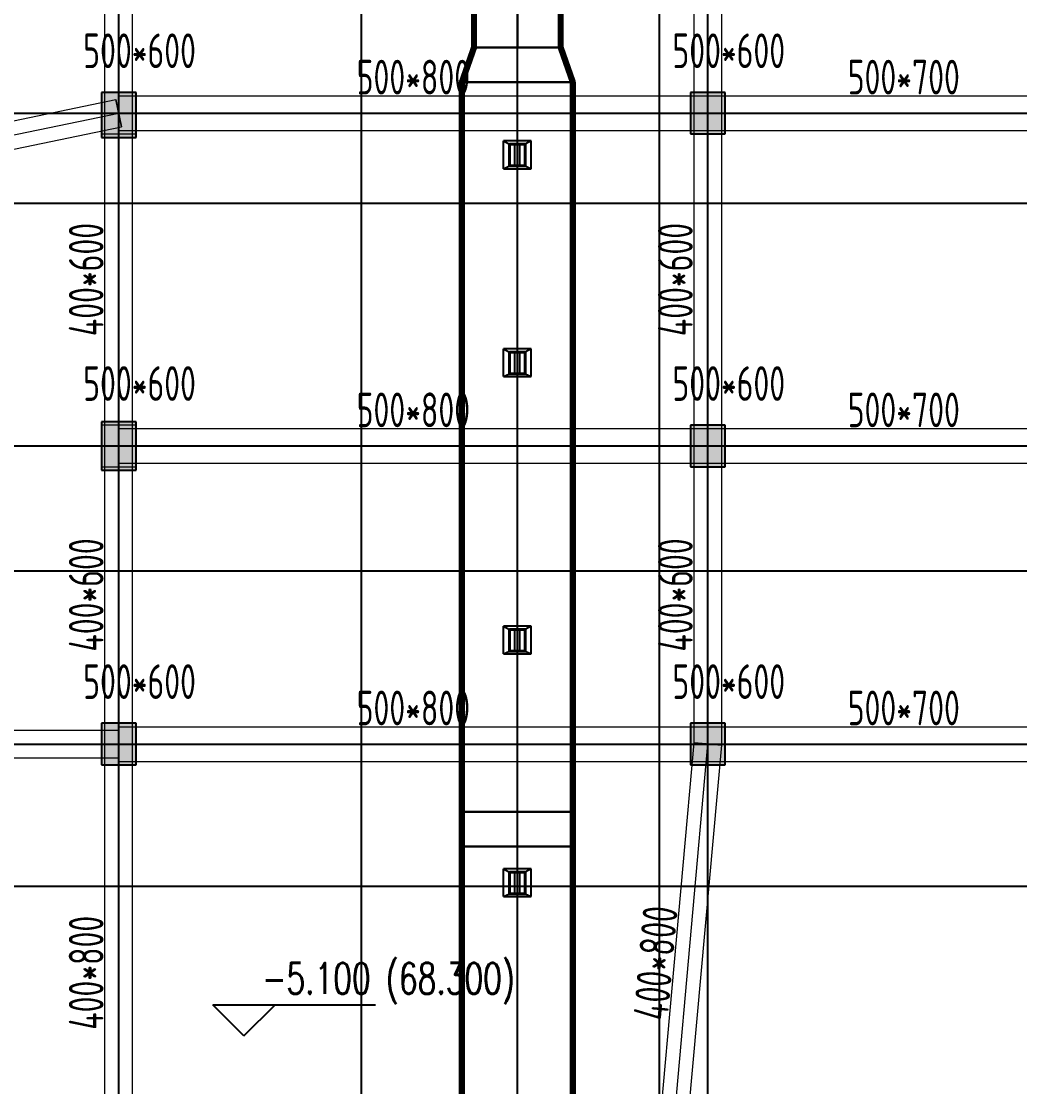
# Model space of a CAD drawing. Extents: x 369444 to 684549, y -549309 to 575337.
# Drawn here: x 390218 to 404622, y 355664 to 371032 of the extents above; entities that cross this region are included whole.
import ezdxf

# ---------------------------------------------------------------- set-up
doc = ezdxf.new("R2010")
doc.units = 0
doc.header["$LTSCALE"] = 1000
doc.header["$MEASUREMENT"] = 0
doc.linetypes.add('CENTER2', pattern=[1.125, 0.75, -0.125, 0.125, -0.125])
for name, color, linetype, lineweight, true_color in [('-1-0-1', 7, 'Continuous', 0, 0xc0c0c0), ('-1-1-2', 7, 'Continuous', 0, 0xc0c0c0), ('-2-0-1', 1, 'Continuous', 0, 0xff0000), ('-2-1-2', 9, 'Continuous', 0, 0x808080), ('11-6-1', 2, 'Continuous', 0, 0xffff00), ('11-6-2', 2, 'Continuous', 0, 0xffff00), ('11-6-5', 2, 'Continuous', 0, 0xffff00), ('12-6-1', 4, 'Continuous', 0, 0x00ffff), ('12-6-2', 4, 'Continuous', 0, 0x00ffff), ('12-6-5', 4, 'Continuous', 0, 0x00ffff)]:
    doc.layers.add(name, color=color, linetype=linetype, lineweight=lineweight, true_color=true_color)
for name, color, linetype in [('A-COLU-CONC', 9, 'Continuous'), ('A-WALL-HATCH', 8, 'Continuous'), ('COLUMN', 9, 'Continuous'), ('DOTE', 1, 'Continuous'), ('DUCT-排烟中心线', 5, 'CENTER2'), ('DUCT-排烟法兰', 4, 'Continuous'), ('DUCT-排烟管', 2, 'Continuous'), ('DUCT-排烟管端线', 4, 'Continuous'), ('景观场地标高', 4, 'Continuous'), ('风管标注', 3, 'Continuous')]:
    doc.layers.add(name, color=color, linetype=linetype)
doc.styles.add('_TCH_DIM', font='SIMPLEX', dxfattribs={"bigfont": 'GBCBIG'})
doc.styles.add('yjkcad', font='yjkeng.shx', dxfattribs={"width": 0.7, "height": 250, "bigfont": 'yjkchn.shx'})

# ---------------------------------------------------------------- blocks, each defined once
blk = doc.blocks.new('N-风管')
at = {"color": 0, "linetype": 'Continuous'}
for p, q in [((38489233130.80629, 3905463379.417386, 2600), (38489233130.80629, 3905463779.417386, 2600)), ((38489233130.80629, 3905460379.917386, 2600), (38489233130.80629, 3905460779.917386, 2600)), ((38489233130.80629, 3905456379.917386, 2600), (38489233130.80629, 3905456779.917386, 2600)), ((38489233130.80629, 3905452879.917386, 2600), (38489233130.80629, 3905453279.917386, 2600))]:
    blk.add_line(p, q, dxfattribs=at)
at = {"color": 0}
for p, q in [((38489233530.80629, 3905463779.417386, 2600), (38489233130.80629, 3905463779.417386, 2600)), ((38489233130.80629, 3905463779.417386, 2600), (38489233219.695183, 3905463731.417386, 2600)), ((38489233530.80629, 3905463779.417386, 2600), (38489233441.917397, 3905463731.417386, 2600)), ((38489233530.80629, 3905463379.417386, 2600), (38489233530.80629, 3905463779.417386, 2600)), ((38489233293.769249, 3905463419.417386, 2600), (38489233293.769249, 3905463731.417386, 2600)), ((38489233367.84333, 3905463419.417386, 2600), (38489233367.84333, 3905463731.417386, 2600)), ((38489233130.80629, 3905463379.417386, 2600), (38489233219.695183, 3905463419.417386, 2600)), ((38489233130.80629, 3905463379.417386, 2600), (38489233530.80629, 3905463379.417386, 2600)), ((38489233441.917397, 3905463419.417386, 2600), (38489233530.80629, 3905463379.417386, 2600)), ((38489233530.80629, 3905460779.917386, 2600), (38489233130.80629, 3905460779.917386, 2600)), ((38489233130.80629, 3905460779.917386, 2600), (38489233219.695183, 3905460731.917386, 2600)), ((38489233293.769249, 3905460419.917386, 2600), (38489233293.769249, 3905460731.917386, 2600)), ((38489233367.84333, 3905460419.917386, 2600), (38489233367.84333, 3905460731.917386, 2600)), ((38489233530.80629, 3905460779.917386, 2600), (38489233441.917397, 3905460731.917386, 2600)), ((38489233530.80629, 3905460379.917386, 2600), (38489233530.80629, 3905460779.917386, 2600)), ((38489233130.80629, 3905460379.917386, 2600), (38489233219.695183, 3905460419.917386, 2600)), ((38489233130.80629, 3905460379.917386, 2600), (38489233530.80629, 3905460379.917386, 2600)), ((38489233441.917397, 3905460419.917386, 2600), (38489233530.80629, 3905460379.917386, 2600)), ((38489233530.80629, 3905456779.917386, 2600), (38489233130.80629, 3905456779.917386, 2600)), ((38489233130.80629, 3905456779.917386, 2600), (38489233219.695183, 3905456731.917386, 2600)), ((38489233293.769249, 3905456419.917386, 2600), (38489233293.769249, 3905456731.917386, 2600)), ((38489233367.84333, 3905456419.917386, 2600), (38489233367.84333, 3905456731.917386, 2600)), ((38489233530.80629, 3905456779.917386, 2600), (38489233441.917397, 3905456731.917386, 2600)), ((38489233530.80629, 3905456379.917386, 2600), (38489233530.80629, 3905456779.917386, 2600)), ((38489233130.80629, 3905456379.917386, 2600), (38489233219.695183, 3905456419.917386, 2600)), ((38489233130.80629, 3905456379.917386, 2600), (38489233530.80629, 3905456379.917386, 2600)), ((38489233441.917397, 3905456419.917386, 2600), (38489233530.80629, 3905456379.917386, 2600)), ((38489233530.80629, 3905453279.917386, 2600), (38489233130.80629, 3905453279.917386, 2600)), ((38489233130.80629, 3905453279.917386, 2600), (38489233219.695183, 3905453231.917386, 2600)), ((38489233293.769249, 3905452919.917386, 2600), (38489233293.769249, 3905453231.917386, 2600)), ((38489233367.84333, 3905452919.917386, 2600), (38489233367.84333, 3905453231.917386, 2600)), ((38489233530.80629, 3905453279.917386, 2600), (38489233441.917397, 3905453231.917386, 2600)), ((38489233530.80629, 3905452879.917386, 2600), (38489233530.80629, 3905453279.917386, 2600)), ((38489233130.80629, 3905452879.917386, 2600), (38489233219.695183, 3905452919.917386, 2600)), ((38489233130.80629, 3905452879.917386, 2600), (38489233530.80629, 3905452879.917386, 2600)), ((38489233441.917397, 3905452919.917386, 2600), (38489233530.80629, 3905452879.917386, 2600))]:
    blk.add_line(p, q, dxfattribs=at)
at = {"color": 0, "lineweight": 40}
for p, q in [((38489233441.917397, 3905463731.417386, 2600), (38489233219.695183, 3905463731.417386, 2600)), ((38489233219.695183, 3905463731.417386, 2600), (38489233219.695183, 3905463419.417386, 2600)), ((38489233441.917397, 3905463731.417386, 2600), (38489233441.917397, 3905463419.417386, 2600)), ((38489233219.695183, 3905463419.417386, 2600), (38489233441.917397, 3905463419.417386, 2600)), ((38489233441.917397, 3905460731.917386, 2600), (38489233219.695183, 3905460731.917386, 2600)), ((38489233219.695183, 3905460731.917386, 2600), (38489233219.695183, 3905460419.917386, 2600)), ((38489233441.917397, 3905460731.917386, 2600), (38489233441.917397, 3905460419.917386, 2600)), ((38489233219.695183, 3905460419.917386, 2600), (38489233441.917397, 3905460419.917386, 2600)), ((38489233441.917397, 3905456731.917386, 2600), (38489233219.695183, 3905456731.917386, 2600)), ((38489233219.695183, 3905456731.917386, 2600), (38489233219.695183, 3905456419.917386, 2600)), ((38489233441.917397, 3905456731.917386, 2600), (38489233441.917397, 3905456419.917386, 2600)), ((38489233219.695183, 3905456419.917386, 2600), (38489233441.917397, 3905456419.917386, 2600)), ((38489233441.917397, 3905453231.917386, 2600), (38489233219.695183, 3905453231.917386, 2600)), ((38489233219.695183, 3905453231.917386, 2600), (38489233219.695183, 3905452919.917386, 2600)), ((38489233441.917397, 3905453231.917386, 2600), (38489233441.917397, 3905452919.917386, 2600)), ((38489233219.695183, 3905452919.917386, 2600), (38489233441.917397, 3905452919.917386, 2600))]:
    blk.add_line(p, q, dxfattribs=at)
at = {"layer": 'DUCT-排烟中心线', "color": 0}
for p, q in [((38489233330.80629, 3905476021.000001), (38489233330.806267, 3905465128.899984)), ((38489233330.80629, 3905464628.699987), (38489233330.806267, 3905465128.699987)), ((38489233330.806717, 3905454102.9), (38489233330.806717, 3905464628.499983)), ((38489233330.806648, 3905453602.7), (38489233330.806717, 3905454102.7)), ((38489233330.806648, 3905448092.2), (38489233330.806648, 3905453602.5))]:
    blk.add_line(p, q, dxfattribs=at)
at = {"layer": 'DUCT-排烟法兰', "color": 0}
for p, q in [((38489232675.806267, 3905465128.799986), (38489233985.806267, 3905465128.799986)), ((38489234170.80629, 3905464628.599981), (38489232490.80629, 3905464628.599981)), ((38489234170.806717, 3905454102.8), (38489232490.806717, 3905454102.8)), ((38489232490.806648, 3905453602.6), (38489234170.806648, 3905453602.6))]:
    blk.add_line(p, q, dxfattribs=at)
at = {"layer": 'DUCT-排烟管', "color": 0, "const_width": 90}
for points in [[(38489232705.80629, 3905476021.000002), (38489232705.806267, 3905465128.899985)], [(38489233955.806267, 3905465128.899983), (38489233955.80629, 3905476021)], [(38489232530.80629, 3905464628.699966), (38489232705.806267, 3905465128.699971)], [(38489234130.80629, 3905464628.700008), (38489233955.806267, 3905465128.700004)], [(38489232530.806717, 3905464628.499983), (38489232530.806717, 3905454102.9)], [(38489234130.806717, 3905454102.9), (38489234130.806717, 3905464628.499983)], [(38489232530.806648, 3905453602.7), (38489232530.806717, 3905454102.7)], [(38489234130.806648, 3905453602.7), (38489234130.806717, 3905454102.7)], [(38489232530.806648, 3905453602.5), (38489232530.806648, 3905448092.2)], [(38489234130.806648, 3905448092.2), (38489234130.806648, 3905453602.5)]]:
    blk.add_lwpolyline(points, dxfattribs=at)
at = {"layer": 'DUCT-排烟管端线', "color": 0}
for p, q in [((38489232705.806267, 3905465128.899985), (38489233955.806267, 3905465128.899983)), ((38489233955.806267, 3905465128.700004), (38489232705.806267, 3905465128.699971)), ((38489232530.80629, 3905464628.699966), (38489234130.80629, 3905464628.700008)), ((38489234130.806717, 3905464628.499983), (38489232530.806717, 3905464628.499983)), ((38489232530.806717, 3905454102.9), (38489234130.806717, 3905454102.9)), ((38489234130.806717, 3905454102.7), (38489232530.806717, 3905454102.7)), ((38489232530.806648, 3905453602.7), (38489234130.806648, 3905453602.7)), ((38489234130.806648, 3905453602.5), (38489232530.806648, 3905453602.5))]:
    blk.add_line(p, q, dxfattribs=at)

msp = doc.modelspace()

# ---------------------------------------------------------------- hatches: boundary and pattern name
at = {"layer": 'A-WALL-HATCH'}
for points in [[(391874.7, 369356.6), (391874.7, 370006.6), (391374.7, 370006.6), (391374.7, 369356.6)], [(400374.7, 369406.6), (400374.7, 370006.6), (399874.7, 370006.6), (399874.7, 369406.6)], [(391874.7, 364556.6), (391874.7, 365256.6), (391374.7, 365256.6), (391374.7, 364556.6)], [(400374.7, 364606.6), (400374.7, 365206.6), (399874.7, 365206.6), (399874.7, 364606.6)], [(391874.7, 360306.6), (391874.7, 360906.6), (391374.7, 360906.6), (391374.7, 360306.6)], [(400374.7, 360306.6), (400374.7, 360906.6), (399874.7, 360906.6), (399874.7, 360306.6)]]:
    msp.add_hatch(color=256, dxfattribs=at).paths.add_polyline_path(points)

# ---------------------------------------------------------------- linework, layer by layer
at = {"layer": '-1-0-1', "color": 0}
for p in [(391624.3, 369707.1, -3600), (400124.3, 369707.1, -3600), (391624.3, 364907.1, -3600), (400124.3, 364907.1, -3600), (391624.3, 360607.1, -3600), (400124.3, 360607.1, -3600)]:
    msp.add_point(p, dxfattribs=at)
at = {"layer": '-1-1-2', "color": 0}
for p, q in [((391624.3, 369707.1, -3600), (391624.3, 369707.1)), ((400124.3, 369707.1, -3600), (400124.3, 369707.1)), ((391624.3, 364907.1, -3600), (391624.3, 364907.1)), ((400124.3, 364907.1, -3600), (400124.3, 364907.1)), ((391624.3, 360607.1, -3600), (391624.3, 360607.1)), ((400124.3, 360607.1, -3600), (400124.3, 360607.1))]:
    msp.add_line(p, q, dxfattribs=at)
at = {"layer": '-2-0-1', "color": 0}
for p, q in [((391624.3, 369707.1, -3600), (391624.3, 376307.1, -3600)), ((400124.3, 369707.1, -3600), (400124.3, 376307.1, -3600)), ((385324.3, 368407.1, -3600), (391624.3, 369707.1, -3600)), ((391624.3, 369707.1, -3600), (400124.3, 369707.1, -3600)), ((391624.3, 364907.1, -3600), (391624.3, 369707.1, -3600)), ((400124.3, 364907.1, -3600), (400124.3, 369707.1, -3600)), ((400124.3, 369707.1, -3600), (405774.3, 369707.1, -3600)), ((391624.3, 364907.1, -3600), (400124.3, 364907.1, -3600)), ((391624.3, 360607.1, -3600), (391624.3, 364907.1, -3600)), ((400124.3, 360607.1, -3600), (400124.3, 364907.1, -3600)), ((400124.3, 364907.1, -3600), (405774.3, 364907.1, -3600)), ((385324.3, 360607.1, -3600), (391624.3, 360607.1, -3600)), ((391624.3, 360607.1, -3600), (400124.3, 360607.1, -3600)), ((391624.3, 354007.1, -3600), (391624.3, 360607.1, -3600)), ((399549.4, 354206.9, -3600), (400124.3, 360607.1, -3600)), ((400124.3, 360607.1, -3600), (405774.3, 360607.1, -3600))]:
    msp.add_line(p, q, dxfattribs=at)
at = {"layer": '-2-1-2', "color": 0}
for p, q in [((391624.3, 369707.1), (391624.3, 376307.1)), ((400124.3, 369707.1), (400124.3, 376307.1)), ((385324.3, 368407.1), (391624.3, 369707.1)), ((391624.3, 369707.1), (400124.3, 369707.1)), ((391624.3, 364907.1), (391624.3, 369707.1)), ((400124.3, 364907.1), (400124.3, 369707.1)), ((400124.3, 369707.1), (405774.3, 369707.1)), ((391624.3, 364907.1), (400124.3, 364907.1)), ((391624.3, 360607.1), (391624.3, 364907.1)), ((400124.3, 360607.1), (400124.3, 364907.1)), ((400124.3, 364907.1), (405774.3, 364907.1)), ((385324.3, 360607.1), (391624.3, 360607.1)), ((391624.3, 360607.1), (400124.3, 360607.1)), ((391624.3, 354007.1), (391624.3, 360607.1)), ((399549.4, 354206.9), (400124.3, 360607.1)), ((400124.3, 360607.1), (405774.3, 360607.1))]:
    msp.add_line(p, q, dxfattribs=at)
at = {"layer": '11-6-1', "color": 0}
for p, q in [((391374.3, 370007.1), (391374.3, 369407.1)), ((391874.3, 370007.1), (391374.3, 370007.1)), ((391374.3, 370007.1, -3600), (391374.3, 369407.1, -3600)), ((391874.3, 370007.1, -3600), (391374.3, 370007.1, -3600)), ((391374.3, 370007.1, -3600), (391374.3, 370007.1)), ((391874.3, 369407.1), (391874.3, 370007.1)), ((391874.3, 369407.1, -3600), (391874.3, 370007.1, -3600)), ((391874.3, 370007.1, -3600), (391874.3, 370007.1)), ((399874.3, 370007.1), (399874.3, 369407.1)), ((400374.3, 370007.1), (399874.3, 370007.1)), ((399874.3, 370007.1, -3600), (399874.3, 369407.1, -3600)), ((400374.3, 370007.1, -3600), (399874.3, 370007.1, -3600)), ((399874.3, 370007.1, -3600), (399874.3, 370007.1)), ((400374.3, 369407.1), (400374.3, 370007.1)), ((400374.3, 369407.1, -3600), (400374.3, 370007.1, -3600)), ((400374.3, 370007.1, -3600), (400374.3, 370007.1)), ((391374.3, 369407.1), (391874.3, 369407.1)), ((391374.3, 369407.1, -3600), (391874.3, 369407.1, -3600)), ((391374.3, 369407.1, -3600), (391374.3, 369407.1)), ((391874.3, 369407.1, -3600), (391874.3, 369407.1)), ((399874.3, 369407.1), (400374.3, 369407.1)), ((399874.3, 369407.1, -3600), (400374.3, 369407.1, -3600)), ((399874.3, 369407.1, -3600), (399874.3, 369407.1)), ((400374.3, 369407.1, -3600), (400374.3, 369407.1)), ((391374.3, 365207.1), (391374.3, 364607.1)), ((391874.3, 365207.1), (391374.3, 365207.1)), ((391374.3, 365207.1, -3600), (391374.3, 364607.1, -3600)), ((391874.3, 365207.1, -3600), (391374.3, 365207.1, -3600)), ((391374.3, 365207.1, -3600), (391374.3, 365207.1)), ((391874.3, 364607.1), (391874.3, 365207.1)), ((391874.3, 364607.1, -3600), (391874.3, 365207.1, -3600)), ((391874.3, 365207.1, -3600), (391874.3, 365207.1)), ((399874.3, 365207.1), (399874.3, 364607.1)), ((400374.3, 365207.1), (399874.3, 365207.1)), ((399874.3, 365207.1, -3600), (399874.3, 364607.1, -3600)), ((400374.3, 365207.1, -3600), (399874.3, 365207.1, -3600)), ((399874.3, 365207.1, -3600), (399874.3, 365207.1)), ((400374.3, 364607.1), (400374.3, 365207.1)), ((400374.3, 364607.1, -3600), (400374.3, 365207.1, -3600)), ((400374.3, 365207.1, -3600), (400374.3, 365207.1)), ((391374.3, 364607.1), (391874.3, 364607.1)), ((391374.3, 364607.1, -3600), (391874.3, 364607.1, -3600)), ((391374.3, 364607.1, -3600), (391374.3, 364607.1)), ((391874.3, 364607.1, -3600), (391874.3, 364607.1)), ((399874.3, 364607.1), (400374.3, 364607.1)), ((399874.3, 364607.1, -3600), (400374.3, 364607.1, -3600)), ((399874.3, 364607.1, -3600), (399874.3, 364607.1)), ((400374.3, 364607.1, -3600), (400374.3, 364607.1)), ((391374.3, 360907.1), (391374.3, 360307.1)), ((391874.3, 360907.1), (391374.3, 360907.1)), ((391374.3, 360907.1, -3600), (391374.3, 360307.1, -3600)), ((391874.3, 360907.1, -3600), (391374.3, 360907.1, -3600)), ((391374.3, 360907.1, -3600), (391374.3, 360907.1)), ((391874.3, 360307.1), (391874.3, 360907.1)), ((391874.3, 360307.1, -3600), (391874.3, 360907.1, -3600)), ((391874.3, 360907.1, -3600), (391874.3, 360907.1)), ((399874.3, 360907.1), (399874.3, 360307.1)), ((400374.3, 360907.1), (399874.3, 360907.1)), ((399874.3, 360907.1, -3600), (399874.3, 360307.1, -3600)), ((400374.3, 360907.1, -3600), (399874.3, 360907.1, -3600)), ((399874.3, 360907.1, -3600), (399874.3, 360907.1)), ((400374.3, 360307.1), (400374.3, 360907.1)), ((400374.3, 360307.1, -3600), (400374.3, 360907.1, -3600)), ((400374.3, 360907.1, -3600), (400374.3, 360907.1)), ((391374.3, 360307.1), (391874.3, 360307.1)), ((391374.3, 360307.1, -3600), (391874.3, 360307.1, -3600)), ((391374.3, 360307.1, -3600), (391374.3, 360307.1)), ((391874.3, 360307.1, -3600), (391874.3, 360307.1)), ((399874.3, 360307.1), (400374.3, 360307.1)), ((399874.3, 360307.1, -3600), (400374.3, 360307.1, -3600)), ((399874.3, 360307.1, -3600), (399874.3, 360307.1)), ((400374.3, 360307.1, -3600), (400374.3, 360307.1))]:
    msp.add_line(p, q, dxfattribs=at)
at = {"layer": '11-6-2', "color": 0}
for p, q in [((391624.3, 369707.1, -3600), (391624.3, 369707.1)), ((400124.3, 369707.1, -3600), (400124.3, 369707.1)), ((391624.3, 364907.1, -3600), (391624.3, 364907.1)), ((400124.3, 364907.1, -3600), (400124.3, 364907.1)), ((391624.3, 360607.1, -3600), (391624.3, 360607.1)), ((400124.3, 360607.1, -3600), (400124.3, 360607.1))]:
    msp.add_line(p, q, dxfattribs=at)
at = {"layer": '12-6-1', "color": 0}
for p, q in [((391424.3, 369707.1, -5100), (391424.3, 376307.1, -5100)), ((391424.3, 369707.1, -5900), (391424.3, 376307.1, -5900)), ((391824.3, 369707.1, -5100), (391824.3, 376307.1, -5100)), ((391824.3, 369707.1, -5900), (391824.3, 376307.1, -5900)), ((399924.3, 369707.1, -5100), (399924.3, 376307.1, -5100)), ((399924.3, 369707.1, -5900), (399924.3, 376307.1, -5900)), ((400324.3, 369707.1, -5100), (400324.3, 376307.1, -5100)), ((400324.3, 369707.1, -5900), (400324.3, 376307.1, -5900)), ((391624.3, 369957.1), (391624.3, 369457.1)), ((391624.3, 369957.1, -800), (391624.3, 369957.1)), ((391624.3, 369457.1, -800), (391624.3, 369957.1, -800)), ((391624.3, 369957.1), (400124.3, 369957.1)), ((391624.3, 369957.1, -800), (400124.3, 369957.1, -800)), ((400124.3, 369957.1), (400124.3, 369457.1)), ((400124.3, 369957.1, -700), (400124.3, 369957.1)), ((400124.3, 369457.1, -700), (400124.3, 369957.1, -700)), ((400124.3, 369957.1), (405774.3, 369957.1)), ((400124.3, 369957.1, -700), (405774.3, 369957.1, -700)), ((400124.3, 369957.1), (400124.3, 369457.1)), ((400124.3, 369957.1, -800), (400124.3, 369957.1)), ((400124.3, 369457.1, -800), (400124.3, 369957.1, -800)), ((385283.9, 368602.9, -5100), (391583.9, 369902.9, -5100)), ((385283.9, 368602.9, -5900), (391583.9, 369902.9, -5900)), ((391583.9, 369902.9, -5100), (391664.7, 369511.2, -5100)), ((391583.9, 369902.9, -5900), (391583.9, 369902.9, -5100)), ((391664.7, 369511.2, -5900), (391583.9, 369902.9, -5900)), ((391424.3, 369707.1, -5100), (391824.3, 369707.1, -5100)), ((391424.3, 369707.1, -5900), (391424.3, 369707.1, -5100)), ((391824.3, 369707.1, -5900), (391424.3, 369707.1, -5900)), ((391424.3, 369707.1, -5100), (391824.3, 369707.1, -5100)), ((391424.3, 369707.1, -5700), (391424.3, 369707.1, -5100)), ((391824.3, 369707.1, -5700), (391424.3, 369707.1, -5700)), ((391424.3, 364907.1, -5100), (391424.3, 369707.1, -5100)), ((391424.3, 364907.1, -5700), (391424.3, 369707.1, -5700)), ((391824.3, 369707.1, -5100), (391824.3, 369707.1, -5900)), ((391824.3, 369707.1, -5100), (391824.3, 369707.1, -5700)), ((391824.3, 364907.1, -5100), (391824.3, 369707.1, -5100)), ((391824.3, 364907.1, -5700), (391824.3, 369707.1, -5700)), ((399924.3, 369707.1, -5100), (400324.3, 369707.1, -5100)), ((399924.3, 369707.1, -5900), (399924.3, 369707.1, -5100)), ((400324.3, 369707.1, -5900), (399924.3, 369707.1, -5900)), ((399924.3, 369707.1, -5100), (400324.3, 369707.1, -5100)), ((399924.3, 369707.1, -5700), (399924.3, 369707.1, -5100)), ((400324.3, 369707.1, -5700), (399924.3, 369707.1, -5700)), ((399924.3, 364907.1, -5100), (399924.3, 369707.1, -5100)), ((399924.3, 364907.1, -5700), (399924.3, 369707.1, -5700)), ((400324.3, 369707.1, -5100), (400324.3, 369707.1, -5900)), ((400324.3, 369707.1, -5100), (400324.3, 369707.1, -5700)), ((400324.3, 364907.1, -5100), (400324.3, 369707.1, -5100)), ((400324.3, 364907.1, -5700), (400324.3, 369707.1, -5700)), ((385364.7, 368211.2, -5100), (391664.7, 369511.2, -5100)), ((385364.7, 368211.2, -5900), (391664.7, 369511.2, -5900)), ((391624.3, 369457.1), (391624.3, 369457.1, -800)), ((391624.3, 369457.1), (400124.3, 369457.1)), ((391624.3, 369457.1, -800), (400124.3, 369457.1, -800)), ((391664.7, 369511.2, -5100), (391664.7, 369511.2, -5900)), ((400124.3, 369457.1), (400124.3, 369457.1, -700)), ((400124.3, 369457.1), (405774.3, 369457.1)), ((400124.3, 369457.1, -700), (405774.3, 369457.1, -700)), ((400124.3, 369457.1), (400124.3, 369457.1, -800)), ((391624.3, 365157.1), (391624.3, 364657.1)), ((391624.3, 365157.1, -800), (391624.3, 365157.1)), ((391624.3, 364657.1, -800), (391624.3, 365157.1, -800)), ((391624.3, 365157.1), (400124.3, 365157.1)), ((391624.3, 365157.1, -800), (400124.3, 365157.1, -800)), ((400124.3, 365157.1), (400124.3, 364657.1)), ((400124.3, 365157.1, -700), (400124.3, 365157.1)), ((400124.3, 364657.1, -700), (400124.3, 365157.1, -700)), ((400124.3, 365157.1), (405774.3, 365157.1)), ((400124.3, 365157.1, -700), (405774.3, 365157.1, -700)), ((400124.3, 365157.1), (400124.3, 364657.1)), ((400124.3, 365157.1, -800), (400124.3, 365157.1)), ((400124.3, 364657.1, -800), (400124.3, 365157.1, -800)), ((391424.3, 364907.1, -5100), (391824.3, 364907.1, -5100)), ((391424.3, 364907.1, -5700), (391424.3, 364907.1, -5100)), ((391824.3, 364907.1, -5700), (391424.3, 364907.1, -5700)), ((391424.3, 364907.1, -5100), (391824.3, 364907.1, -5100)), ((391424.3, 364907.1, -5700), (391424.3, 364907.1, -5100)), ((391824.3, 364907.1, -5700), (391424.3, 364907.1, -5700)), ((391424.3, 360607.1, -5100), (391424.3, 364907.1, -5100)), ((391424.3, 360607.1, -5700), (391424.3, 364907.1, -5700)), ((391824.3, 364907.1, -5100), (391824.3, 364907.1, -5700)), ((391824.3, 364907.1, -5100), (391824.3, 364907.1, -5700)), ((391824.3, 360607.1, -5100), (391824.3, 364907.1, -5100)), ((391824.3, 360607.1, -5700), (391824.3, 364907.1, -5700)), ((399924.3, 364907.1, -5100), (400324.3, 364907.1, -5100)), ((399924.3, 364907.1, -5700), (399924.3, 364907.1, -5100)), ((400324.3, 364907.1, -5700), (399924.3, 364907.1, -5700)), ((399924.3, 364907.1, -5100), (400324.3, 364907.1, -5100)), ((399924.3, 364907.1, -5700), (399924.3, 364907.1, -5100)), ((400324.3, 364907.1, -5700), (399924.3, 364907.1, -5700)), ((399924.3, 360607.1, -5100), (399924.3, 364907.1, -5100)), ((399924.3, 360607.1, -5700), (399924.3, 364907.1, -5700)), ((400324.3, 364907.1, -5100), (400324.3, 364907.1, -5700)), ((400324.3, 364907.1, -5100), (400324.3, 364907.1, -5700)), ((400324.3, 360607.1, -5100), (400324.3, 364907.1, -5100)), ((400324.3, 360607.1, -5700), (400324.3, 364907.1, -5700)), ((391624.3, 364657.1), (391624.3, 364657.1, -800)), ((391624.3, 364657.1), (400124.3, 364657.1)), ((391624.3, 364657.1, -800), (400124.3, 364657.1, -800)), ((400124.3, 364657.1), (400124.3, 364657.1, -700)), ((400124.3, 364657.1), (405774.3, 364657.1)), ((400124.3, 364657.1, -700), (405774.3, 364657.1, -700)), ((400124.3, 364657.1), (400124.3, 364657.1, -800)), ((391624.3, 360857.1), (391624.3, 360357.1)), ((391624.3, 360857.1, -800), (391624.3, 360857.1)), ((391624.3, 360357.1, -800), (391624.3, 360857.1, -800)), ((391624.3, 360857.1), (400124.3, 360857.1)), ((391624.3, 360857.1, -800), (400124.3, 360857.1, -800)), ((400124.3, 360857.1), (400124.3, 360357.1)), ((400124.3, 360857.1, -700), (400124.3, 360857.1)), ((400124.3, 360357.1, -700), (400124.3, 360857.1, -700)), ((400124.3, 360857.1), (405774.3, 360857.1)), ((400124.3, 360857.1, -700), (405774.3, 360857.1, -700)), ((400124.3, 360857.1), (400124.3, 360357.1)), ((400124.3, 360857.1, -800), (400124.3, 360857.1)), ((400124.3, 360357.1, -800), (400124.3, 360857.1, -800)), ((385324.3, 360807.1, -5100), (391624.3, 360807.1, -5100)), ((385324.3, 360807.1, -5900), (391624.3, 360807.1, -5900)), ((391624.3, 360807.1, -5100), (391624.3, 360407.1, -5100)), ((391624.3, 360807.1, -5900), (391624.3, 360807.1, -5100)), ((391624.3, 360407.1, -5900), (391624.3, 360807.1, -5900)), ((391424.3, 360607.1, -5100), (391824.3, 360607.1, -5100)), ((391424.3, 360607.1, -5900), (391424.3, 360607.1, -5100)), ((391824.3, 360607.1, -5900), (391424.3, 360607.1, -5900)), ((391424.3, 354007.1, -5100), (391424.3, 360607.1, -5100)), ((391424.3, 354007.1, -5900), (391424.3, 360607.1, -5900)), ((391424.3, 360607.1, -5100), (391824.3, 360607.1, -5100)), ((391424.3, 360607.1, -5700), (391424.3, 360607.1, -5100)), ((391824.3, 360607.1, -5700), (391424.3, 360607.1, -5700)), ((391824.3, 360607.1, -5100), (391824.3, 360607.1, -5900)), ((391824.3, 354007.1, -5100), (391824.3, 360607.1, -5100)), ((391824.3, 354007.1, -5900), (391824.3, 360607.1, -5900)), ((391824.3, 360607.1, -5100), (391824.3, 360607.1, -5700)), ((399350.2, 354224.8, -5100), (399925.1, 360624.9, -5100)), ((399350.2, 354224.8, -5900), (399925.1, 360624.9, -5900)), ((399748.6, 354189, -5100), (400323.5, 360589.2, -5100)), ((399748.6, 354189, -5900), (400323.5, 360589.2, -5900)), ((399924.3, 360607.1, -5100), (400324.3, 360607.1, -5100)), ((399924.3, 360607.1, -5700), (399924.3, 360607.1, -5100)), ((400324.3, 360607.1, -5700), (399924.3, 360607.1, -5700)), ((399925.1, 360624.9, -5100), (400323.5, 360589.2, -5100)), ((399925.1, 360624.9, -5900), (399925.1, 360624.9, -5100)), ((400323.5, 360589.2, -5900), (399925.1, 360624.9, -5900)), ((400323.5, 360589.2, -5100), (400323.5, 360589.2, -5900)), ((400324.3, 360607.1, -5100), (400324.3, 360607.1, -5700)), ((385324.3, 360407.1, -5100), (391624.3, 360407.1, -5100)), ((385324.3, 360407.1, -5900), (391624.3, 360407.1, -5900)), ((391624.3, 360407.1, -5100), (391624.3, 360407.1, -5900)), ((391624.3, 360357.1), (391624.3, 360357.1, -800)), ((391624.3, 360357.1), (400124.3, 360357.1)), ((391624.3, 360357.1, -800), (400124.3, 360357.1, -800)), ((400124.3, 360357.1), (400124.3, 360357.1, -700)), ((400124.3, 360357.1), (405774.3, 360357.1)), ((400124.3, 360357.1, -700), (405774.3, 360357.1, -700)), ((400124.3, 360357.1), (400124.3, 360357.1, -800))]:
    msp.add_line(p, q, dxfattribs=at)
at = {"layer": '12-6-2', "color": 0}
for p, q in [((391624.3, 369707.1, -5100), (391624.3, 376307.1, -5100)), ((400124.3, 369707.1, -5100), (400124.3, 376307.1, -5100)), ((385324.3, 368407.1, -5100), (391624.3, 369707.1, -5100)), ((391624.3, 369707.1), (400124.3, 369707.1)), ((391624.3, 364907.1, -5100), (391624.3, 369707.1, -5100)), ((400124.3, 369707.1), (405774.3, 369707.1)), ((400124.3, 364907.1, -5100), (400124.3, 369707.1, -5100)), ((391624.3, 364907.1), (400124.3, 364907.1)), ((391624.3, 360607.1, -5100), (391624.3, 364907.1, -5100)), ((400124.3, 364907.1), (405774.3, 364907.1)), ((400124.3, 360607.1, -5100), (400124.3, 364907.1, -5100)), ((385324.3, 360607.1, -5100), (391624.3, 360607.1, -5100)), ((391624.3, 360607.1), (400124.3, 360607.1)), ((391624.3, 354007.1, -5100), (391624.3, 360607.1, -5100)), ((399549.4, 354206.9, -5100), (400124.3, 360607.1, -5100)), ((400124.3, 360607.1), (405774.3, 360607.1))]:
    msp.add_line(p, q, dxfattribs=at)
at = {"layer": 'A-COLU-CONC'}
for p, q in [((391874.7, 360906.6), (391374.7, 360906.6)), ((391374.7, 360906.6), (391374.7, 360306.6)), ((391874.7, 360306.6), (391874.7, 360906.6)), ((400374.7, 360906.6), (399874.7, 360906.6)), ((399874.7, 360906.6), (399874.7, 360306.6)), ((400374.7, 360306.6), (400374.7, 360906.6)), ((391374.7, 360306.6), (391874.7, 360306.6)), ((399874.7, 360306.6), (400374.7, 360306.6))]:
    msp.add_line(p, q, dxfattribs=at)
at = {"layer": 'COLUMN', "color": 8}
for p, q in [((391874.7, 370006.6), (391374.7, 370006.6)), ((391374.7, 370006.6), (391374.7, 369356.6)), ((391874.7, 369356.6), (391874.7, 370006.6)), ((400374.7, 370006.6), (399874.7, 370006.6)), ((399874.7, 370006.6), (399874.7, 369406.6)), ((400374.7, 369406.6), (400374.7, 370006.6)), ((391374.7, 369356.6), (391874.7, 369356.6)), ((399874.7, 369406.6), (400374.7, 369406.6)), ((391874.7, 365256.6), (391374.7, 365256.6)), ((391374.7, 365256.6), (391374.7, 364556.6)), ((391874.7, 364556.6), (391874.7, 365256.6)), ((400374.7, 365206.6), (399874.7, 365206.6)), ((399874.7, 365206.6), (399874.7, 364606.6)), ((400374.7, 364606.6), (400374.7, 365206.6)), ((391374.7, 364556.6), (391874.7, 364556.6)), ((399874.7, 364606.6), (400374.7, 364606.6))]:
    msp.add_line(p, q, dxfattribs=at)
at = {"layer": 'DOTE', "color": 8}
for p, q in [((391624.5, 59364.2), (391624.5, 476704.8)), ((395124.5, 59364.2), (395124.5, 476704.8)), ((397374.5, 59364.2), (397374.5, 476704.8)), ((399424.5, 261807), (399424.5, 476704.8)), ((400124.5, 261807), (400124.5, 476704.8))]:
    msp.add_line(p, q, dxfattribs=at)
at = {"layer": 'DOTE', "color": 8, "lineweight": -2}
for p, q in [((377844.4, 369707), (624570.9, 369707)), ((377844.4, 368407), (624570.9, 368407)), ((377844.4, 364907), (624570.9, 364907)), ((377844.4, 363107), (624570.9, 363107)), ((377844.4, 360607), (624570.9, 360607)), ((377844.4, 358557), (624570.9, 358557))]:
    msp.add_line(p, q, dxfattribs=at)
at = {"layer": '景观场地标高'}
for p, q in [((393430.1, 356395.7), (392980.1, 356845.7)), ((392980.1, 356845.7), (395327.6, 356845.7)), ((393430.1, 356395.7), (393880.1, 356845.7))]:
    msp.add_line(p, q, dxfattribs=at)

# ---------------------------------------------------------------- block references
at = {"layer": '风管标注', "color": 8}
msp.add_blockref('N-风管', (-38488835956.2, -3905094473.4), dxfattribs=at)

# ---------------------------------------------------------------- texts
at = {"layer": '11-6-5', "color": 0, "char_height": 500, "attachment_point": 8, "style": 'yjkcad'}
for insert in [(391924.3, 370357.1, -3600), (400424.3, 370357.1, -3600), (391924.3, 365557.1, -3600), (400424.3, 365557.1, -3600), (391924.3, 361257.1, -3600), (400424.3, 361257.1, -3600)]:
    msp.add_mtext('500*600', dxfattribs=dict(at, insert=insert))
at = {"layer": '12-6-5', "color": 0, "char_height": 500, "attachment_point": 8, "style": 'yjkcad'}
for s, insert in [('500*800', (395874.3, 369977.1)), ('500*700', (402949.3, 369977.1)), ('500*800', (395874.3, 365177.1)), ('500*700', (402949.3, 365177.1)), ('500*800', (395874.3, 360877.1))]:
    msp.add_mtext(s, dxfattribs=dict(at, insert=insert))
for s, insert, rotation in [('400*600', (391404.3, 367307.1), 90), ('400*600', (399904.3, 367307.1), 90), ('400*600', (391404.3, 362757.1), 90), ('400*600', (399904.3, 362757.1), 90), ('500*700', (402949.3, 360877.1), 0), ('400*800', (399617.7, 357426.7), 84.86673), ('400*800', (391404.3, 357307.1), 90)]:
    msp.add_mtext(s, dxfattribs=dict(at, insert=insert, rotation=rotation))
at = {"layer": '景观场地标高', "color": 7, "style": '_TCH_DIM', "width": 0.705882}
for s, p in [('(68.300)', (395477.6, 357003.2)), ('-5.100', (393692.6, 357003.2))]:
    msp.add_text(s, height=446.25, dxfattribs=at).set_placement(p)

doc.saveas('drawing.dxf')
